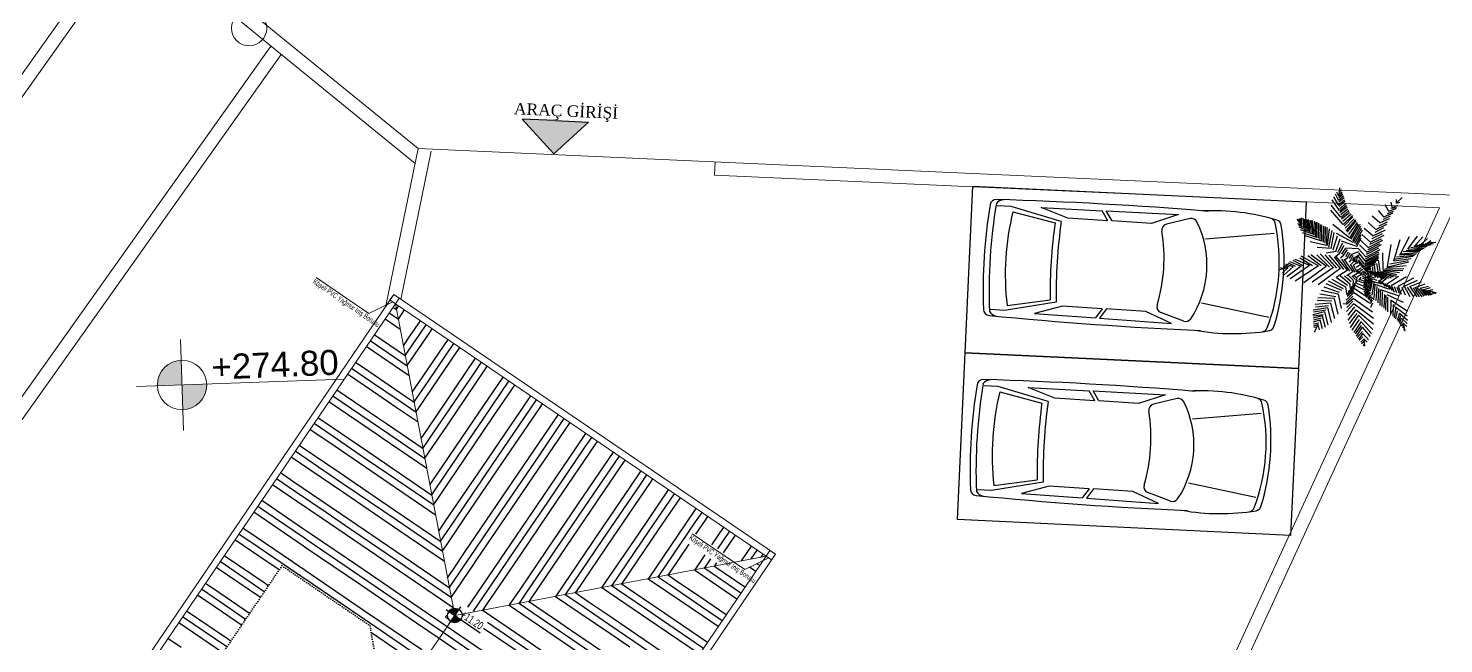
# Model space of a CAD drawing. Header units: millimetres. Extents: x 708 to 46452, y -4963 to 3960.
# Drawn here: x 7282 to 7812, y 2203 to 2433 of the extents above; entities that cross this region are included whole.
import ezdxf

# ---------------------------------------------------------------- set-up
doc = ezdxf.new("R2010")
doc.units = ezdxf.units.MM
doc.linetypes.add('ACAD_ISO07W100', pattern=[3, 0, -3])
doc.linetypes.add('DUZ', pattern=[0])
for name, color, linetype, lineweight in [('0.00 kotu6', 55, 'Continuous', 5), ('20', 1, 'Continuous', 0), ('ENK_PLAN', 2, 'Continuous', 0), ('F-YAZI', 7, 'Continuous', 30), ('KADASTRO', 5, 'Continuous', 0), ('tarama', 150, 'Continuous', 20), ('TEFRİŞ', 8, 'Continuous', 9), ('Z_PARSEL', 6, 'Continuous', 0)]:
    doc.layers.add(name, color=color, linetype=linetype, lineweight=lineweight)
for name, color, linetype in [('DUVARTARAMA', 7, 'Continuous'), ('furn', 7, 'Continuous'), ('KP', 1, 'Continuous'), ('m.tkl-kot', 4, 'DUZ'), ('PY', 104, 'Continuous'), ('Tefriş', 252, 'Continuous'), ('Yazı', 7, 'Continuous')]:
    doc.layers.add(name, color=color, linetype=linetype)
doc.styles.add('MtXpl_Times_New_Roma', font='times.ttf')
doc.styles.add('S1', font='arial.ttf', dxfattribs={"width": 0.65, "height": 11})
doc.styles.get("Standard").update_dxf_attribs({"font": 'arial.ttf'})
doc.styles.add('style3', font='arial.ttf', dxfattribs={"width": 0.7, "height": 12})

# ---------------------------------------------------------------- blocks, each defined once
blk = doc.blocks.new('02PCAR01')
at = {"color": 0, "linetype": 'ByBlock'}
for p, q in [((-138, 26.03), (-145, 26.03)), ((-112.52, 20.16), (-138, 26.03)), ((-136.91, 23.5), (-115.59, 19.26)), ((-122.94, 26.61), (-92.48, 26.84)), ((-109.29, 22.08), (-122.94, 26.61)), ((-89.35, 22.08), (-109.29, 22.08)), ((-89.35, 22.08), (-92.48, 26.84)), ((-90.39, 26.87), (-54.31, 27.32)), ((-87.23, 22.08), (-90.39, 26.87)), ((-67.5, 22.08), (-87.23, 22.08)), ((-54.31, 27.32), (-67.5, 22.08)), ((-48.33, 25.72), (-60.01, 22.2)), ((-6, 20.97), (-40, 15.97)), ((-112.51, -20.11), (-138, -25.97)), ((-136.91, -23.36), (-115.59, -19.12)), ((-6, -20.97), (-40, -15.97)), ((-138, -25.97), (-145, -25.97)), ((-109.29, -21.95), (-122.94, -26.47)), ((-122.94, -26.47), (-92.48, -26.7)), ((-89.35, -21.95), (-109.29, -21.95)), ((-89.35, -21.95), (-92.48, -26.7)), ((-87.23, -21.95), (-90.39, -26.73)), ((-90.39, -26.73), (-54.31, -27.18)), ((-67.5, -21.95), (-87.23, -21.95)), ((-54.31, -27.18), (-67.5, -21.95)), ((-48.33, -25.52), (-60.01, -22))]:
    blk.add_line(p, q, dxfattribs=at)
for centre, radius, start, end in [((-145.41, 25.94), 3.14, 92.11191, 173.48992), ((-77.24, -1914.33), 1944.6, 88.89024, 92.01225), ((-141.57, 24.61), 4.6, 94.39871, 147.52881), ((-30.02, -77.69), 108.31, 76.66075, 96.5655), ((-8.86, 25.33), 3.14, 17.81788, 78.39421), ((110.89, 0.1), 260.73, 174.2342, 185.7658), ((111.89, 0.1), 258.76, 174.01419, 185.98581), ((-7.97, 0.1), 131.06, 169.68972, 190.31028), ((-59.14, 19.33), 3, 106.79837, 193.66308), ((-47.46, 22.85), 3, 31.14552, 106.79837), ((-87.12, 0.1), 48.72, 330.07742, 29.92258), ((-95.47, 0.91), 93.12, 343.03471, 15.81411), ((-5.75, 24.64), 3.14, 14.34517, 76.66075), ((-111.75, 0.91), 111.76, 346.39761, 12.667), ((146.01, 0.1), 262.31, 175.79714, 184.20286), ((147.71, 0.1), 261.01, 175.59188, 184.44072), ((-142.7, 0.1), 82.75, 347.06832, 12.93168), ((-59.14, -19.13), 3, 166.33692, 253.20163), ((-145.41, -25.74), 3.14, 186.51008, 267.88809), ((-141.57, -24.41), 4.6, 212.47119, 265.60129), ((-47.46, -22.65), 3, 253.20163, 328.85448), ((-30.02, 77.89), 108.31, 263.4345, 283.11557), ((-9.37, -25.23), 3.14, 281.32486, 340.88258), ((-6.15, -24.54), 3.14, 283.11557, 344.59415), ((-77.24, 1914.53), 1944.6, 267.98775, 271.10976)]:
    blk.add_arc(centre, radius, start, end, dxfattribs=at)
blk = doc.blocks.new('A$C0AE060C1')
at = {"layer": 'PY', "color": 118}
for p, q in [((4.394, 8.908), (4.291, 9.097)), ((4.507, 9.368), (4.394, 8.935)), ((4.394, 8.908), (4.53, 9.07)), ((4.246, 8.285), (3.882, 8.488)), ((4.303, 8.583), (4.098, 8.799)), ((4.212, 7.851), (4.542, 8.339)), ((4.257, 8.285), (4.542, 8.637)), ((4.274, 8.137), (4.5, 8.435)), ((4.283, 8.491), (4.553, 8.72)), ((4.325, 8.583), (4.53, 8.854)), ((1.118, 7.892), (1.334, 7.472)), ((1.346, 7.472), (1.118, 7.608)), ((1.448, 7.269), (1.118, 7.459)), ((1.239, 7.69), (1.278, 7.852)), ((1.278, 7.578), (1.367, 7.777)), ((1.334, 7.472), (1.414, 7.716)), ((1.389, 7.405), (1.482, 7.69)), ((1.448, 7.256), (1.562, 7.621)), ((1.531, 7.187), (1.646, 7.566)), ((1.562, 7.621), (1.562, 7.621)), ((1.596, 7.012), (1.732, 7.459)), ((1.686, 6.976), (1.81, 7.423)), ((4.2, 7.432), (3.609, 7.527)), ((4.2, 7.851), (3.745, 8)), ((4.189, 6.985), (4.576, 7.594)), ((4.2, 7.432), (4.542, 7.946)), ((4.247, 7.262), (4.526, 7.721)), ((4.261, 7.721), (4.5, 8.118)), ((6.168, 6.511), (6.066, 7.689)), ((6.384, 6.998), (6.452, 7.946)), ((6.385, 7.039), (7.07, 7.418)), ((6.467, 7.206), (7.119, 7.473)), ((6.582, 7.349), (7.167, 7.56)), ((6.612, 7.364), (6.748, 8.082)), ((6.624, 7.418), (7.197, 7.664)), ((6.698, 7.51), (7.22, 7.721)), ((6.786, 7.616), (7.247, 7.796)), ((6.873, 7.648), (7.01, 8.149)), ((6.879, 7.721), (7.277, 7.854)), ((7.043, 7.845), (7.362, 7.901)), ((7.135, 7.879), (7.249, 8.163)), ((7.564, 8.214), (7.15, 7.93)), ((7.15, 7.911), (7.388, 7.968)), ((7.197, 7.664), (7.197, 7.664)), ((7.283, 8.007), (7.464, 8.063)), ((7.388, 7.968), (7.388, 7.968)), ((1.596, 7.025), (1.118, 7.269)), ((1.823, 6.782), (1.129, 7.08)), ((2.096, 6.497), (1.243, 6.782)), ((1.775, 6.902), (1.912, 7.349)), ((1.846, 6.782), (2.005, 7.269)), ((1.899, 6.703), (2.08, 7.206)), ((2.005, 6.635), (2.182, 7.119)), ((2.108, 6.497), (2.278, 7.066)), ((2.169, 6.436), (2.373, 6.989)), ((2.32, 6.368), (2.501, 6.976)), ((2.437, 6.199), (2.619, 6.944)), ((2.537, 6.17), (2.679, 6.883)), ((2.652, 6.083), (2.794, 6.834)), ((2.779, 5.996), (2.915, 6.822)), ((2.882, 5.959), (2.971, 6.796)), ((3.024, 5.903), (3.086, 6.759)), ((3.188, 5.753), (3.165, 6.701)), ((3.29, 5.741), (3.25, 6.691)), ((3.268, 6.728), (3.268, 6.714)), ((3.405, 5.723), (3.343, 6.691)), ((3.495, 5.658), (3.45, 6.606)), ((3.45, 6.606), (3.45, 6.592)), ((4.246, 6.579), (3.598, 6.673)), ((4.178, 6.985), (3.609, 7.08)), ((4.247, 6.834), (4.54, 7.33)), ((4.257, 6.579), (4.678, 7.269)), ((4.296, 6.418), (4.655, 6.989)), ((4.314, 6.186), (4.792, 6.971)), ((4.362, 6.064), (4.77, 6.703)), ((4.382, 5.861), (4.871, 6.673)), ((5.929, 5.509), (5.417, 6.728)), ((6.066, 5.996), (5.702, 7.242)), ((6.035, 6.091), (6.879, 6.83)), ((6.06, 5.99), (6.839, 6.666)), ((6.073, 6.275), (6.901, 6.921)), ((6.135, 6.455), (6.941, 7.045)), ((6.162, 6.546), (6.959, 7.152)), ((6.228, 6.741), (6.977, 7.237)), ((6.339, 6.921), (7.057, 7.349)), ((2.437, 6.199), (1.391, 6.524)), ((3.188, 5.753), (1.926, 5.888)), ((3.583, 5.654), (3.556, 6.561)), ((3.698, 5.636), (3.649, 6.263)), ((4.337, 6.186), (3.666, 6.308)), ((3.802, 5.55), (3.734, 6.105)), ((4.382, 5.861), (3.78, 5.983)), ((4.438, 5.76), (4.832, 6.418)), ((4.462, 5.59), (4.951, 6.416)), ((4.513, 5.475), (4.921, 6.17)), ((4.564, 5.333), (5.042, 6.132)), ((4.602, 5.226), (5.049, 5.977)), ((4.655, 5.116), (5.133, 5.915)), ((4.695, 5.046), (5.138, 5.779)), ((5.804, 5.238), (5.269, 6.051)), ((5.812, 5.219), (6.815, 5.806)), ((5.856, 5.332), (6.786, 5.94)), ((5.931, 5.456), (6.813, 6.151)), ((5.939, 5.503), (6.831, 6.413)), ((5.958, 5.741), (6.76, 6.474)), ((7.07, 4.896), (7.564, 5.787)), ((7.357, 5.086), (7.818, 5.787)), ((7.643, 5.238), (8.073, 5.825)), ((7.946, 5.351), (8.312, 5.844)), ((8.073, 5.825), (8.073, 5.825)), ((8.201, 5.484), (8.551, 5.844)), ((8.439, 5.541), (8.694, 5.825)), ((8.662, 5.617), (8.869, 5.806)), ((0, 5.029), (0.43, 4.877)), ((0.242, 4.953), (0.1, 5.115)), ((0.357, 4.935), (0.14, 5.17)), ((0.414, 4.915), (0.175, 5.238)), ((0.574, 4.885), (0.281, 5.276)), ((0.653, 4.858), (0.366, 5.276)), ((0.725, 4.866), (0.459, 5.313)), ((0.818, 4.848), (0.534, 5.332)), ((0.939, 4.802), (0.573, 5.37)), ((1.008, 4.81), (0.676, 5.4)), ((1.123, 4.81), (0.751, 5.419)), ((1.242, 4.783), (0.796, 5.446)), ((0.796, 5.446), (0.796, 5.446)), ((1.314, 4.792), (0.928, 5.475)), ((1.438, 4.779), (1.021, 5.456)), ((1.545, 4.745), (1.083, 5.503)), ((1.083, 5.503), (1.083, 5.484)), ((1.646, 4.761), (1.199, 5.512)), ((1.77, 4.761), (1.327, 5.512)), ((1.895, 4.726), (1.401, 5.541)), ((2.014, 4.724), (1.531, 5.524)), ((2.129, 4.724), (1.646, 5.543)), ((2.277, 4.669), (1.736, 5.579)), ((2.32, 4.686), (1.899, 5.561)), ((2.448, 4.649), (2.08, 5.58)), ((2.596, 4.65), (2.245, 5.541)), ((3.495, 5.644), (2.392, 5.55)), ((2.727, 4.649), (2.51, 5.475)), ((2.914, 4.65), (2.739, 5.408)), ((3.791, 5.55), (2.87, 5.346)), ((3.033, 4.686), (2.984, 5.295)), ((3.169, 4.669), (3.137, 5.2)), ((3.29, 5.143), (3.916, 5.495)), ((3.299, 4.705), (3.299, 5.133)), ((3.424, 4.669), (3.424, 5.105)), ((3.556, 4.724), (3.556, 5.028)), ((3.678, 4.688), (3.662, 5.029)), ((3.78, 5.021), (4.052, 5.374)), ((3.786, 4.724), (3.786, 5.009)), ((4.462, 5.59), (3.87, 5.712)), ((3.917, 4.707), (3.885, 5.01)), ((4.564, 5.333), (3.927, 5.495)), ((4.017, 4.724), (4.004, 4.953)), ((4.041, 4.981), (4.155, 5.211)), ((4.108, 4.726), (4.045, 5.01)), ((4.052, 5.374), (4.052, 5.374)), ((4.655, 5.116), (4.087, 5.306)), ((4.155, 5.211), (4.143, 4.954)), ((4.283, 4.726), (4.188, 4.972)), ((4.724, 4.927), (4.223, 5.103)), ((4.792, 4.778), (4.291, 4.954)), ((4.724, 4.927), (5.19, 5.726)), ((4.77, 4.866), (5.213, 5.654)), ((4.792, 4.778), (5.258, 5.563)), ((4.859, 4.742), (5.213, 5.369)), ((4.906, 4.669), (5.258, 5.279)), ((4.947, 4.655), (5.138, 4.959)), ((5.349, 4.845), (5.213, 5.062)), ((5.474, 4.913), (5.247, 5.197)), ((5.702, 5.089), (5.281, 5.577)), ((5.611, 4.994), (5.304, 5.346)), ((5.563, 4.935), (6.339, 4.99)), ((5.621, 4.991), (6.449, 5.086)), ((5.727, 5.046), (6.534, 5.189)), ((5.732, 5.067), (6.656, 5.332)), ((5.807, 5.152), (6.622, 5.419)), ((5.829, 5.208), (6.698, 5.599)), ((6.433, 4.631), (6.767, 5.389)), ((6.656, 5.332), (6.656, 5.332)), ((6.704, 4.707), (7.166, 5.617)), ((7.274, 4.953), (7.668, 4.686)), ((7.357, 5.086), (7.962, 4.745)), ((7.468, 5.731), (7.468, 5.731)), ((7.54, 5.133), (8.138, 4.848)), ((7.643, 5.238), (8.312, 4.953)), ((7.845, 5.276), (8.421, 5.021)), ((7.946, 5.351), (8.551, 5.105)), ((8.116, 5.4), (8.625, 5.201)), ((8.201, 5.484), (8.694, 5.276)), ((8.368, 5.506), (8.762, 5.344)), ((8.439, 5.541), (8.853, 5.389)), ((8.585, 5.58), (8.931, 5.45)), ((8.662, 5.617), (9.14, 5.749)), ((8.662, 5.617), (8.997, 5.522)), ((8.864, 5.667), (9.046, 5.611)), ((9.006, 5.704), (9.135, 5.686)), ((0.43, 4.877), (0.191, 4.84)), ((0.653, 4.858), (0.287, 4.783)), ((0.939, 4.802), (0.35, 4.707)), ((1.242, 4.783), (0.51, 4.612)), ((1.545, 4.745), (0.685, 4.536)), ((1.895, 4.726), (0.924, 4.46)), ((2.277, 4.669), (1.353, 4.328)), ((2.596, 4.65), (1.863, 4.271)), ((2.914, 4.65), (2.5, 4.271)), ((3.481, 3.861), (2.501, 4.165)), ((3.71, 3.962), (2.707, 4.265)), ((3.866, 4.022), (3.011, 4.345)), ((3.169, 4.669), (3.073, 4.385)), ((4.092, 4.095), (3.121, 4.417)), ((3.424, 4.669), (3.36, 4.479)), ((3.36, 4.479), (3.36, 4.479)), ((4.221, 4.128), (3.445, 4.469)), ((4.411, 4.19), (3.567, 4.531)), ((3.678, 4.688), (3.631, 4.498)), ((3.631, 4.498), (3.631, 4.498)), ((3.917, 4.707), (3.901, 4.536)), ((4.513, 4.239), (4.03, 4.488)), ((4.108, 4.726), (4.06, 4.536)), ((4.181, 4.742), (4.167, 4.885)), ((4.681, 4.265), (4.188, 4.531)), ((4.267, 4.726), (4.22, 4.517)), ((4.395, 4.204), (4.22, 3.796)), ((4.345, 4.724), (4.309, 4.904)), ((4.906, 4.669), (4.382, 4.832)), ((4.506, 4.707), (4.411, 4.498)), ((4.666, 4.247), (4.522, 3.946)), ((4.757, 4.289), (4.553, 4.432)), ((4.681, 4.631), (4.586, 4.422)), ((4.904, 4.284), (4.697, 4.436)), ((4.713, 4.462), (4.793, 4.634)), ((4.888, 4.29), (4.745, 4.075)), ((4.809, 4.483), (5.127, 4.483)), ((4.961, 4.308), (4.859, 4.432)), ((4.873, 4.548), (5.048, 4.548)), ((4.936, 4.397), (5.159, 4.397)), ((4.936, 4.171), (4.936, 3.962)), ((4.968, 4.612), (5.191, 4.913)), ((4.968, 4.268), (5.175, 4.29)), ((5.032, 4.182), (5.175, 4.204)), ((5.049, 4.618), (5.125, 4.724)), ((5.127, 4.548), (5.175, 4.719)), ((5.223, 4.548), (5.127, 4.462)), ((5.143, 4.764), (5.35, 4.612)), ((5.239, 4.333), (5.143, 4.268)), ((5.213, 4.805), (5.167, 4.927)), ((5.191, 4.913), (5.191, 4.913)), ((5.191, 4.548), (5.255, 4.698)), ((5.302, 4.268), (5.191, 4.161)), ((5.244, 4.277), (5.209, 4.258)), ((5.223, 4.783), (5.685, 4.65)), ((5.223, 4.526), (5.414, 4.591)), ((5.231, 4.742), (5.475, 4.637)), ((5.324, 4.221), (5.231, 4.078)), ((5.239, 4.526), (5.239, 4.311)), ((5.35, 4.182), (5.239, 3.989)), ((5.311, 4.488), (5.297, 4.289)), ((5.334, 4.483), (5.653, 4.569)), ((5.334, 4.483), (5.414, 4.096)), ((5.359, 4.792), (5.82, 4.686)), ((5.366, 4.821), (6.019, 4.764)), ((5.399, 4.45), (5.515, 4.041)), ((5.448, 4.848), (6.113, 4.829)), ((5.462, 4.877), (6.258, 4.896)), ((5.462, 4.419), (5.828, 4.526)), ((5.478, 4.419), (5.605, 3.925)), ((5.563, 4.382), (5.732, 3.848)), ((5.621, 4.333), (6.083, 4.462)), ((5.621, 4.333), (5.844, 3.774)), ((5.754, 4.308), (6.037, 3.631)), ((5.86, 4.268), (6.672, 4.462)), ((5.86, 4.268), (6.242, 3.538)), ((5.896, 4.575), (6.011, 4.488)), ((5.987, 4.591), (6.051, 4.784)), ((5.987, 4.591), (6.131, 4.462)), ((6.024, 4.221), (6.405, 3.489)), ((6.073, 4.575), (6.215, 4.488)), ((6.131, 4.593), (6.226, 4.877)), ((6.131, 4.593), (6.433, 4.46)), ((6.175, 4.165), (6.582, 3.451)), ((6.274, 4.161), (7.357, 4.44)), ((6.29, 4.161), (6.767, 3.366)), ((6.303, 4.593), (6.534, 4.506)), ((6.432, 4.134), (6.888, 3.383)), ((6.433, 4.631), (6.767, 4.479)), ((6.569, 4.649), (6.901, 4.488)), ((6.72, 4.707), (7.054, 4.479)), ((6.765, 4.128), (7.794, 4.263)), ((6.879, 4.755), (7.172, 4.525)), ((7.03, 4.81), (7.336, 4.575)), ((7.07, 4.896), (7.468, 4.593)), ((2.516, 3.412), (1.353, 3.336)), ((2.652, 3.489), (1.673, 3.557)), ((2.93, 3.621), (1.799, 3.716)), ((2.5, 3.409), (1.847, 1.926)), ((3.086, 3.681), (2.08, 3.898)), ((3.312, 3.791), (2.213, 4.057)), ((2.914, 3.624), (2.309, 2.12)), ((3.296, 3.796), (2.707, 2.399)), ((3.072, 2.477), (3.652, 3.942)), ((4.06, 4.075), (3.742, 3.387)), ((4.549, 3.346), (3.773, 3.383)), ((4.586, 3.488), (3.885, 3.583)), ((4.615, 3.631), (4.105, 3.718)), ((4.22, 3.796), (4.22, 3.796)), ((4.22, 3.796), (4.22, 3.796)), ((4.681, 3.773), (4.299, 3.867)), ((4.752, 3.898), (4.473, 3.954)), ((4.586, 3.507), (4.777, 3.28)), ((4.777, 4), (4.602, 4.038)), ((4.666, 3.773), (4.809, 3.507)), ((4.819, 4.059), (4.739, 4.097)), ((4.936, 3.602), (4.777, 3.259)), ((4.907, 3.65), (4.779, 3.364)), ((4.943, 3.507), (4.779, 3.06)), ((4.793, 3.981), (4.857, 3.735)), ((4.984, 3.409), (4.809, 2.893)), ((4.907, 3.917), (4.841, 3.613)), ((4.904, 3.731), (5.334, 3.817)), ((4.92, 3.903), (5.239, 3.968)), ((4.936, 3.602), (5.462, 3.645)), ((4.952, 4.032), (5.191, 4.075)), ((4.984, 3.409), (5.796, 3.409)), ((5.373, 4.097), (5.311, 3.954)), ((5.311, 3.954), (5.461, 4.022)), ((5.43, 4.096), (5.318, 3.86)), ((5.461, 4.022), (5.386, 3.793)), ((5.525, 4.01), (5.414, 3.71)), ((5.563, 3.935), (5.515, 3.65)), ((5.621, 3.925), (5.557, 3.516)), ((5.692, 3.83), (5.639, 3.47)), ((5.764, 3.817), (5.701, 3.409)), ((5.834, 3.718), (5.794, 3.42)), ((5.908, 3.71), (5.844, 3.344)), ((5.971, 3.594), (5.935, 3.327)), ((6.035, 3.538), (6.035, 3.301)), ((6.067, 3.538), (6.306, 3.473)), ((6.139, 3.451), (6.139, 3.259)), ((6.226, 3.387), (6.226, 3.151)), ((6.636, 4.059), (7.03, 3.364)), ((6.752, 4.053), (7.181, 3.323)), ((6.888, 4.022), (7.336, 3.309)), ((7.134, 3.989), (7.564, 3.28)), ((7.15, 3.989), (8.296, 3.946)), ((7.389, 3.83), (7.73, 3.24)), ((7.58, 3.796), (8.439, 3.71)), ((7.595, 3.796), (7.85, 3.216)), ((7.783, 3.65), (7.947, 3.203)), ((7.962, 3.602), (8.583, 3.516)), ((7.962, 3.602), (8.073, 3.173)), ((8.089, 3.507), (8.164, 3.135)), ((8.216, 3.409), (8.28, 3.087)), ((8.248, 3.409), (8.662, 3.344)), ((1.29, 2.578), (0.876, 2.483)), ((1.394, 2.651), (0.946, 2.613)), ((1.688, 2.844), (0.971, 2.711)), ((1.801, 2.936), (1.088, 2.88)), ((1.29, 2.571), (1.099, 1.905)), ((2.07, 3.147), (1.162, 2.995)), ((1.672, 2.85), (1.29, 1.883)), ((2.222, 3.222), (1.354, 3.203)), ((2.054, 3.151), (1.529, 1.883)), ((4.363, 2.635), (3.408, 2.275)), ((4.371, 2.756), (3.441, 2.539)), ((4.427, 2.919), (3.455, 2.768)), ((4.447, 3.06), (3.481, 2.967)), ((4.522, 3.204), (3.599, 3.166)), ((4.363, 2.635), (4.952, 2.009)), ((4.506, 3.204), (4.809, 2.863)), ((5.023, 3.271), (4.881, 2.793)), ((5.08, 3.194), (4.936, 2.592)), ((5.138, 2.986), (5.023, 2.452)), ((5.08, 3.194), (6.178, 3.173)), ((5.239, 2.893), (5.095, 2.378)), ((5.302, 2.738), (5.213, 2.241)), ((5.255, 2.893), (6.608, 2.829)), ((5.43, 2.657), (5.318, 2.034)), ((5.446, 2.657), (6.847, 2.55)), ((5.554, 2.508), (5.479, 1.9)), ((6.33, 3.259), (6.365, 2.992)), ((6.847, 2.55), (6.847, 2.55)), ((8.355, 3.29), (8.355, 3.079)), ((8.455, 3.237), (8.742, 3.173)), ((8.471, 3.237), (8.455, 3.022)), ((8.455, 3.237), (8.79, 2.893)), ((8.572, 3.098), (8.572, 2.973)), ((8.687, 3.004), (8.687, 2.899)), ((0.857, 2.167), (0.702, 2.129)), ((1.067, 2.351), (0.717, 2.009)), ((0.933, 2.253), (0.804, 2.253)), ((1.067, 2.351), (0.828, 2.313)), ((1.123, 2.433), (0.857, 2.415)), ((1.067, 2.351), (0.955, 1.934)), ((1.529, 1.883), (1.529, 1.883)), ((4.331, 2.433), (3.467, 2.061)), ((4.315, 2.294), (3.471, 1.82)), ((4.269, 2.098), (3.529, 1.664)), ((4.267, 1.953), (3.551, 1.403)), ((4.256, 1.757), (3.645, 1.291)), ((4.252, 1.649), (4.888, 1.024)), ((4.267, 1.953), (4.936, 1.327)), ((4.315, 2.275), (4.968, 1.649)), ((5.085, 2.396), (4.907, 2.309)), ((5.717, 2.421), (5.637, 1.647)), ((5.732, 2.421), (7.022, 2.27)), ((5.873, 2.253), (5.811, 1.54)), ((6.019, 2.227), (5.987, 1.368)), ((6.019, 2.227), (7.166, 1.969)), ((6.179, 2.042), (6.144, 1.291)), ((6.322, 1.991), (7.213, 1.733)), ((6.338, 1.991), (6.322, 1.239)), ((6.463, 1.807), (6.423, 1.205)), ((6.576, 1.755), (6.545, 1.131)), ((6.576, 1.755), (7.245, 1.54)), ((4.267, 1.63), (3.646, 1.081)), ((3.646, 1.081), (3.646, 1.118)), ((4.256, 1.453), (3.707, 0.969)), ((4.236, 1.327), (3.758, 0.834)), ((4.256, 1.149), (3.809, 0.776)), ((4.252, 1.062), (3.869, 0.664)), ((4.269, 0.919), (3.95, 0.578)), ((4.236, 1.346), (4.809, 0.796)), ((4.252, 1.062), (4.745, 0.607)), ((4.952, 1.196), (4.952, 1.196)), ((6.715, 1.54), (6.64, 1.08)), ((6.799, 1.475), (6.752, 1.046)), ((6.799, 1.475), (7.277, 1.325)), ((6.897, 1.31), (6.831, 1.025)), ((7.022, 1.239), (6.959, 0.981)), ((7.006, 1.239), (7.277, 1.174)), ((7.006, 1.239), (7.261, 0.895)), ((7.11, 1.093), (7.048, 0.919)), ((7.189, 1.006), (7.203, 0.845)), ((4.283, 0.796), (3.997, 0.474)), ((3.997, 0.474), (3.997, 0.474)), ((4.309, 0.596), (4.079, 0.398)), ((4.299, 0.474), (4.14, 0.284)), ((4.318, 0.33), (4.194, 0.224)), ((4.267, 0.796), (4.634, 0.436)), ((4.299, 0.493), (4.538, 0.284)), ((4.299, 0.493), (4.379, 0))]:
    blk.add_line(p, q, dxfattribs=at)
blk = doc.blocks.new('WEFJWE')
at = {"layer": '0.00 kotu6'}
h = blk.add_hatch(color=256, dxfattribs=at)
h.paths.add_polyline_path([(34395.3, -11426.9), (34394, -11389.9), (34431, -11388.5, -0.414214)])
h.paths.add_polyline_path([(34394, -11389.9), (34357, -11391.2, -0.414214), (34392.7, -11352.9)])
at = {"layer": 'DUVARTARAMA'}
h = blk.add_hatch(color=256, dxfattribs=at)
h.dxf.hatch_style = 1
h.paths.add_polyline_path([(34953.5, -10993.8), (34903.6, -10991.6), (34951.3, -11043.8), (35003.5, -10996.1)])
at = {"layer": '0.00 kotu6'}
for p, q in [((34396.4, -11458), (34391.5, -11321.8)), ((34325.9, -11392.3), (34636.8, -11381.1))]:
    blk.add_line(p, q, dxfattribs=at)
blk.add_circle((34394, -11389.9), 37, dxfattribs=at)
at = {"layer": '20'}
for p, q in [((33901.4, -12444.9, -13220.7), (34711.3, -11254.3, -13220.7)), ((34711.3, -11254.3, -13220.7), (35283.4, -11643.4, -13220.7)), ((33915.3, -12442.3, -13220.7), (34713.9, -11268.1, -13220.7)), ((34713.9, -11268.1, -13220.7), (35269.6, -11646.1, -13220.7)), ((34802.8, -11734.9, -13220.7), (34713.9, -11268.1, -13220.7)), ((34802.8, -11734.9, -13220.7), (35269.6, -11646.1, -13220.7)), ((35269.6, -11646.1, -13220.7), (35157.1, -11811.5, -13220.7)), ((35283.4, -11643.4, -13220.7), (35171, -11808.8, -13220.7)), ((34802.8, -11734.9, -13220.7), (34697.7, -11889.4, -13220.7))]:
    blk.add_line(p, q, dxfattribs=at)
at = {"layer": '20', "elevation": -13220.7}
for points in [[(34321.3, -10688.7), (33045.1, -12484)], [(34321.3, -10688.7), (33045.1, -12484)], [(34336.8, -10701.3), (33051.7, -12509.3)], [(34336.8, -10701.3), (33051.7, -12509.3)], [(34527.3, -10882.2), (33290.1, -12622.6)], [(34542.8, -10894.8), (33308.4, -12631.4)]]:
    blk.add_lwpolyline(points, dxfattribs=at)
at = {"layer": '20'}
blk.add_circle((34494.5, -10855.5, -13220.7), 26.4, dxfattribs=at)
at = {"layer": 'DUVARTARAMA', "color": 16, "linetype": 'Continuous', "true_color": 0x7d0808}
for p, q in [((34718.4, -11292, -13220.7), (34704.3, -11282.3, -13220.7)), ((34715.6, -11277.2, -13220.7), (34710.2, -11273.6, -13220.7)), ((34715.5, -11276.3, -13220.7), (34718.8, -11271.5, -13220.7)), ((34718.3, -11291.1, -13220.7), (34727.5, -11277.4, -13220.7)), ((34721.2, -11306.7, -13220.7), (34698.3, -11291.1, -13220.7)), ((34735.7, -11316.6, -13220.7), (34751.3, -11293.6, -13220.7)), ((34750.5, -11313.8, -13220.7), (34760.1, -11299.6, -13220.7)), ((34765.2, -11311, -13220.7), (34768.9, -11305.5, -13220.7)), ((34731.7, -11361.4, -13220.7), (34676.1, -11323.7, -13220.7)), ((34728.9, -11346.7, -13220.7), (34682.1, -11314.9, -13220.7)), ((34725.9, -11331.1, -13220.7), (34735.7, -11316.6, -13220.7)), ((34728.7, -11345.8, -13220.7), (34750.5, -11313.8, -13220.7)), ((34731.5, -11360.5, -13220.7), (34765.2, -11311, -13220.7)), ((34749, -11386, -13220.7), (34792.7, -11321.7, -13220.7)), ((34763.7, -11383.2, -13220.7), (34801.5, -11327.7, -13220.7)), ((34734.5, -11376.2, -13220.7), (34670.2, -11332.4, -13220.7)), ((34778.4, -11380.4, -13220.7), (34810.2, -11333.7, -13220.7)), ((34818.4, -11372.8, -13220.7), (34834, -11349.9, -13220.7)), ((34676.7, -11384.5, -13220.7), (34648, -11365, -13220.7)), ((34673.9, -11369.8, -13220.7), (34654, -11356.2, -13220.7)), ((34728.4, -11406.9, -13220.7), (34673.9, -11369.8, -13220.7)), ((34776.9, -11452.7, -13220.7), (34833.2, -11370, -13220.7)), ((34791.7, -11449.9, -13220.7), (34847.9, -11367.2, -13220.7)), ((34833.2, -11370, -13220.7), (34842.8, -11355.8, -13220.7)), ((34847.9, -11367.2, -13220.7), (34851.6, -11361.8, -13220.7)), ((34679.5, -11399.3, -13220.7), (34642.1, -11373.8, -13220.7)), ((34722.4, -11415.6, -13220.7), (34676.7, -11384.5, -13220.7)), ((34739.1, -11400.5, -13220.7), (34749, -11386, -13220.7)), ((34741.9, -11415.3, -13220.7), (34763.7, -11383.2, -13220.7)), ((34744.7, -11430, -13220.7), (34778.4, -11380.4, -13220.7)), ((34762.2, -11455.5, -13220.7), (34818.4, -11372.8, -13220.7)), ((34831.6, -11442.3, -13220.7), (34875.4, -11378, -13220.7)), ((34846.4, -11439.5, -13220.7), (34884.1, -11383.9, -13220.7)), ((34861.1, -11436.7, -13220.7), (34892.9, -11389.9, -13220.7)), ((34689.9, -11454, -13220.7), (34619.9, -11406.4, -13220.7)), ((34687.1, -11439.2, -13220.7), (34625.9, -11397.6, -13220.7)), ((34716.5, -11424.4, -13220.7), (34679.5, -11399.3, -13220.7)), ((34742.1, -11416.2, -13220.7), (34728.4, -11406.9, -13220.7)), ((34901.1, -11429.1, -13220.7), (34916.7, -11406.1, -13220.7)), ((34915.8, -11426.2, -13220.7), (34925.5, -11412.1, -13220.7)), ((34688.3, -11465.7, -13220.7), (34613.9, -11415.1, -13220.7)), ((34747.7, -11445.6, -13220.7), (34716.5, -11424.4, -13220.7)), ((34744.9, -11430.9, -13220.7), (34722.4, -11415.6, -13220.7)), ((34844.9, -11511.7, -13220.7), (34901.1, -11429.1, -13220.7)), ((34859.6, -11508.9, -13220.7), (34915.8, -11426.2, -13220.7)), ((34874.3, -11506.1, -13220.7), (34930.6, -11423.4, -13220.7)), ((34914.3, -11498.5, -13220.7), (34958.1, -11434.2, -13220.7)), ((34930.6, -11423.4, -13220.7), (34934.3, -11418, -13220.7)), ((34623.3, -11481.9, -13220.7), (34585.8, -11456.5, -13220.7)), ((34620.5, -11467.2, -13220.7), (34591.8, -11447.7, -13220.7)), ((34617.6, -11452.5, -13220.7), (34597.7, -11438.9, -13220.7)), ((34672.2, -11489.5, -13220.7), (34617.6, -11452.5, -13220.7)), ((34700.3, -11448.2, -13220.7), (34687.1, -11439.2, -13220.7)), ((34694.3, -11457, -13220.7), (34689.9, -11454, -13220.7)), ((34758.1, -11500.4, -13220.7), (34694.3, -11457, -13220.7)), ((34755.3, -11485.6, -13220.7), (34700.3, -11448.2, -13220.7)), ((34752.3, -11470, -13220.7), (34762.2, -11455.5, -13220.7)), ((34755.1, -11484.7, -13220.7), (34776.9, -11452.7, -13220.7)), ((34757.9, -11499.5, -13220.7), (34791.7, -11449.9, -13220.7)), ((34775.4, -11525, -13220.7), (34831.6, -11442.3, -13220.7)), ((34790.1, -11522.2, -13220.7), (34846.4, -11439.5, -13220.7)), ((34804.9, -11519.4, -13220.7), (34861.1, -11436.7, -13220.7)), ((34929.1, -11495.7, -13220.7), (34966.8, -11440.2, -13220.7)), ((34943.8, -11492.9, -13220.7), (34975.6, -11446.2, -13220.7)), ((34666.2, -11498.3, -13220.7), (34620.5, -11467.2, -13220.7)), ((34692.7, -11468.7, -13220.7), (34688.3, -11465.7, -13220.7)), ((34760.9, -11515.1, -13220.7), (34692.7, -11468.7, -13220.7)), ((34983.8, -11485.3, -13220.7), (34999.4, -11462.3, -13220.7)), ((34998.5, -11482.5, -13220.7), (35008.2, -11468.3, -13220.7)), ((35013.3, -11479.7, -13220.7), (35016.9, -11474.3, -13220.7)), ((34632.1, -11548.4, -13220.7), (34557.7, -11497.8, -13220.7)), ((34633.7, -11536.7, -13220.7), (34563.7, -11489, -13220.7)), ((34630.9, -11521.9, -13220.7), (34569.6, -11480.3, -13220.7)), ((34660.2, -11507.1, -13220.7), (34623.3, -11481.9, -13220.7)), ((34703.1, -11523.4, -13220.7), (34666.2, -11498.3, -13220.7)), ((34700.3, -11508.7, -13220.7), (34672.2, -11489.5, -13220.7)), ((34858.1, -11581.2, -13220.7), (34914.3, -11498.5, -13220.7)), ((34872.8, -11578.4, -13220.7), (34929.1, -11495.7, -13220.7)), ((34887.6, -11575.6, -13220.7), (34943.8, -11492.9, -13220.7)), ((34927.6, -11568, -13220.7), (34983.8, -11485.3, -13220.7)), ((34942.3, -11565.2, -13220.7), (34998.5, -11482.5, -13220.7)), ((34957, -11562.4, -13220.7), (35013.3, -11479.7, -13220.7)), ((34997, -11554.8, -13220.7), (35040.7, -11490.5, -13220.7)), ((35011.8, -11552, -13220.7), (35049.5, -11496.4, -13220.7)), ((34705.9, -11538.2, -13220.7), (34660.2, -11507.1, -13220.7)), ((34768.5, -11555.1, -13220.7), (34700.3, -11508.7, -13220.7)), ((34771.2, -11568.9, -13220.7), (34804.9, -11519.4, -13220.7)), ((34788.6, -11594.4, -13220.7), (34844.9, -11511.7, -13220.7)), ((34803.4, -11591.6, -13220.7), (34859.6, -11508.9, -13220.7)), ((34818.1, -11588.8, -13220.7), (34874.3, -11506.1, -13220.7)), ((35026.5, -11549.1, -13220.7), (35058.3, -11502.4, -13220.7)), ((35066.5, -11541.5, -13220.7), (35082.1, -11518.6, -13220.7)), ((34567, -11564.6, -13220.7), (34529.6, -11539.2, -13220.7)), ((34564.2, -11549.9, -13220.7), (34535.5, -11530.4, -13220.7)), ((34561.4, -11535.2, -13220.7), (34541.5, -11521.6, -13220.7)), ((34615.9, -11572.2, -13220.7), (34561.4, -11535.2, -13220.7)), ((34644, -11530.9, -13220.7), (34630.9, -11521.9, -13220.7)), ((34638.1, -11539.7, -13220.7), (34633.7, -11536.7, -13220.7)), ((34716.4, -11592.9, -13220.7), (34638.1, -11539.7, -13220.7)), ((34713.6, -11578.2, -13220.7), (34644, -11530.9, -13220.7)), ((34771.3, -11569.8, -13220.7), (34703.1, -11523.4, -13220.7)), ((34774.1, -11584.6, -13220.7), (34705.9, -11538.2, -13220.7)), ((34765.5, -11539.5, -13220.7), (34775.4, -11525, -13220.7)), ((34768.4, -11554.2, -13220.7), (34790.1, -11522.2, -13220.7)), ((35010.2, -11624.2, -13220.7), (35066.5, -11541.5, -13220.7)), ((35025, -11621.4, -13220.7), (35081.2, -11538.7, -13220.7)), ((35039.7, -11618.6, -13220.7), (35096, -11535.9, -13220.7)), ((35081.2, -11538.7, -13220.7), (35090.9, -11524.6, -13220.7)), ((35096, -11535.9, -13220.7), (35099.6, -11530.5, -13220.7)), ((34574.6, -11604.6, -13220.7), (34513.4, -11563, -13220.7)), ((34610, -11581, -13220.7), (34564.2, -11549.9, -13220.7)), ((34636.5, -11551.4, -13220.7), (34632.1, -11548.4, -13220.7)), ((34719.2, -11607.6, -13220.7), (34636.5, -11551.4, -13220.7)), ((34900.8, -11645.1, -13220.7), (34957, -11562.4, -13220.7)), ((34940.8, -11637.4, -13220.7), (34997, -11554.8, -13220.7)), ((34955.5, -11634.6, -13220.7), (35011.8, -11552, -13220.7)), ((34970.2, -11631.8, -13220.7), (35026.5, -11549.1, -13220.7)), ((35079.7, -11611, -13220.7), (35123.4, -11546.7, -13220.7)), ((35094.4, -11608.2, -13220.7), (35132.2, -11552.7, -13220.7)), ((35109.2, -11605.4, -13220.7), (35141, -11558.6, -13220.7)), ((34575.9, -11631.1, -13220.7), (34501.4, -11580.5, -13220.7)), ((34577.4, -11619.4, -13220.7), (34507.4, -11571.7, -13220.7)), ((34604, -11589.8, -13220.7), (34567, -11564.6, -13220.7)), ((34646.9, -11606.1, -13220.7), (34610, -11581, -13220.7)), ((34644.1, -11591.4, -13220.7), (34615.9, -11572.2, -13220.7)), ((34781.7, -11624.6, -13220.7), (34713.6, -11578.2, -13220.7)), ((34817.5, -11640.9, -13220.7), (34858.1, -11581.2, -13220.7)), ((34826.2, -11646.9, -13220.7), (34872.8, -11578.4, -13220.7)), ((34835, -11652.9, -13220.7), (34887.6, -11575.6, -13220.7)), ((34871.3, -11650.7, -13220.7), (34927.6, -11568, -13220.7)), ((34886, -11647.9, -13220.7), (34942.3, -11565.2, -13220.7)), ((35149.2, -11597.8, -13220.7), (35164.8, -11574.8, -13220.7)), ((35163.9, -11595, -13220.7), (35173.5, -11580.8, -13220.7)), ((34505.2, -11617.8, -13220.7), (34485.3, -11604.3, -13220.7)), ((34587.8, -11613.6, -13220.7), (34574.6, -11604.6, -13220.7)), ((34649.7, -11620.9, -13220.7), (34604, -11589.8, -13220.7)), ((34726.8, -11647.6, -13220.7), (34644.1, -11591.4, -13220.7)), ((34784.5, -11639.3, -13220.7), (34716.4, -11592.9, -13220.7)), ((34778.8, -11608.9, -13220.7), (34788.6, -11594.4, -13220.7)), ((34784.9, -11618.8, -13220.7), (34803.4, -11591.6, -13220.7)), ((34793.7, -11624.7, -13220.7), (34818.1, -11588.8, -13220.7)), ((35053.5, -11687.2, -13220.7), (35109.2, -11605.4, -13220.7)), ((35093.5, -11679.6, -13220.7), (35149.2, -11597.8, -13220.7)), ((35108.2, -11676.8, -13220.7), (35163.9, -11595, -13220.7)), ((35164.4, -11613, -13220.7), (35178.6, -11592.2, -13220.7)), ((35178.6, -11592.2, -13220.7), (35182.3, -11586.8, -13220.7)), ((35188.2, -11629.2, -13220.7), (35206.1, -11602.9, -13220.7)), ((34510.8, -11647.3, -13220.7), (34473.3, -11621.8, -13220.7)), ((34508, -11632.6, -13220.7), (34479.3, -11613.1, -13220.7)), ((34559.7, -11654.9, -13220.7), (34505.2, -11617.8, -13220.7)), ((34581.8, -11622.3, -13220.7), (34577.4, -11619.4, -13220.7)), ((34660.1, -11675.6, -13220.7), (34581.8, -11622.3, -13220.7)), ((34657.3, -11660.9, -13220.7), (34587.8, -11613.6, -13220.7)), ((34729.6, -11662.4, -13220.7), (34646.9, -11606.1, -13220.7)), ((34732.4, -11677.1, -13220.7), (34649.7, -11620.9, -13220.7)), ((34787.4, -11654, -13220.7), (34719.2, -11607.6, -13220.7)), ((34781.6, -11623.7, -13220.7), (34784.9, -11618.8, -13220.7)), ((34784.4, -11638.4, -13220.7), (34793.7, -11624.7, -13220.7)), ((34954.6, -11706, -13220.7), (35010.2, -11624.2, -13220.7)), ((34969.3, -11703.2, -13220.7), (35025, -11621.4, -13220.7)), ((34984.1, -11700.4, -13220.7), (35039.7, -11618.6, -13220.7)), ((35024, -11692.8, -13220.7), (35079.7, -11611, -13220.7)), ((35038.8, -11690, -13220.7), (35094.4, -11608.2, -13220.7)), ((35197, -11635.2, -13220.7), (35214.9, -11608.9, -13220.7)), ((35205.8, -11641.2, -13220.7), (35223.7, -11614.9, -13220.7)), ((34518.4, -11687.3, -13220.7), (34457.1, -11645.6, -13220.7)), ((34553.7, -11663.7, -13220.7), (34508, -11632.6, -13220.7)), ((34539.5, -11666.8, -13220.7), (34510.8, -11647.3, -13220.7)), ((34580.2, -11634.1, -13220.7), (34575.9, -11631.1, -13220.7)), ((34662.9, -11690.3, -13220.7), (34580.2, -11634.1, -13220.7)), ((34795, -11694, -13220.7), (34726.8, -11647.6, -13220.7)), ((34801.8, -11663.9, -13220.7), (34817.5, -11640.9, -13220.7)), ((34816.6, -11661.1, -13220.7), (34826.2, -11646.9, -13220.7)), ((34867.6, -11675, -13220.7), (34886, -11647.9, -13220.7)), ((34876.3, -11681, -13220.7), (34900.8, -11645.1, -13220.7)), ((34900.1, -11697.2, -13220.7), (34940.8, -11637.4, -13220.7)), ((34908.9, -11703.1, -13220.7), (34955.5, -11634.6, -13220.7)), ((34917.7, -11709.1, -13220.7), (34970.2, -11631.8, -13220.7)), ((35123, -11674, -13220.7), (35154.3, -11628, -13220.7)), ((35163, -11666.4, -13220.7), (35178.1, -11644.2, -13220.7)), ((35232.4, -11653.2, -13220.7), (35247.5, -11631.1, -13220.7)), ((35247.2, -11650.4, -13220.7), (35256.2, -11637, -13220.7)), ((35261.9, -11647.5, -13220.7), (35265, -11643, -13220.7)), ((34511.4, -11708.2, -13220.7), (34445.2, -11663.2, -13220.7)), ((34517.3, -11699.4, -13220.7), (34451.2, -11654.4, -13220.7)), ((34590.7, -11688.8, -13220.7), (34553.7, -11663.7, -13220.7)), ((34587.8, -11674.1, -13220.7), (34559.7, -11654.9, -13220.7)), ((34740, -11717.1, -13220.7), (34657.3, -11660.9, -13220.7)), ((34797.8, -11708.8, -13220.7), (34729.6, -11662.4, -13220.7)), ((34792, -11678.4, -13220.7), (34801.8, -11663.9, -13220.7)), ((34794.8, -11693.1, -13220.7), (34816.6, -11661.1, -13220.7)), ((34797.6, -11707.9, -13220.7), (34831.3, -11658.3, -13220.7)), ((34822.3, -11722.8, -13220.7), (34858.8, -11669.1, -13220.7)), ((34831.3, -11658.3, -13220.7), (34835, -11652.9, -13220.7)), ((34858.8, -11669.1, -13220.7), (34871.3, -11650.7, -13220.7)), ((35162.4, -11667.2, -13220.7), (35161.5, -11666.7, -13220.7)), ((35225.8, -11710.4, -13220.7), (35162.4, -11667.2, -13220.7)), ((35231.8, -11701.6, -13220.7), (35176.3, -11663.8, -13220.7)), ((35177.7, -11663.6, -13220.7), (35186.8, -11650.2, -13220.7)), ((35237.7, -11692.8, -13220.7), (35191, -11661, -13220.7)), ((35192.4, -11660.8, -13220.7), (35195.6, -11656.1, -13220.7)), ((35253.9, -11669, -13220.7), (35244.8, -11662.8, -13220.7)), ((35259.9, -11660.3, -13220.7), (35255.8, -11657.5, -13220.7)), ((34448.9, -11700.5, -13220.7), (34429, -11687, -13220.7)), ((34523.3, -11690.6, -13220.7), (34518.4, -11687.3, -13220.7)), ((34670.5, -11730.3, -13220.7), (34587.8, -11674.1, -13220.7)), ((34673.3, -11745.1, -13220.7), (34590.7, -11688.8, -13220.7)), ((34742.8, -11731.8, -13220.7), (34660.1, -11675.6, -13220.7)), ((34745.6, -11746.6, -13220.7), (34662.9, -11690.3, -13220.7)), ((34800.6, -11723.5, -13220.7), (34732.4, -11677.1, -13220.7)), ((34831, -11728.7, -13220.7), (34867.6, -11675, -13220.7)), ((34845.1, -11726.9, -13220.7), (34876.3, -11681, -13220.7)), ((35099.5, -11732.6, -13220.7), (35037.3, -11690.3, -13220.7)), ((35100.5, -11720.5, -13220.7), (35052.1, -11687.5, -13220.7)), ((35092.9, -11680.5, -13220.7), (35092.1, -11679.9, -13220.7)), ((35121.6, -11700, -13220.7), (35092.9, -11680.5, -13220.7)), ((35127.6, -11691.2, -13220.7), (35106.8, -11677.1, -13220.7)), ((35133.6, -11682.4, -13220.7), (35121.5, -11674.3, -13220.7)), ((35170, -11707.2, -13220.7), (35133.6, -11682.4, -13220.7)), ((34454.5, -11730, -13220.7), (34417.1, -11704.5, -13220.7)), ((34451.7, -11715.3, -13220.7), (34423.1, -11695.8, -13220.7)), ((34495.2, -11732, -13220.7), (34448.9, -11700.5, -13220.7)), ((34885.1, -11719.3, -13220.7), (34900.1, -11697.2, -13220.7)), ((34899.9, -11716.5, -13220.7), (34908.9, -11703.1, -13220.7)), ((34914.6, -11713.7, -13220.7), (34917.7, -11709.1, -13220.7)), ((34954, -11706.9, -13220.7), (34953.1, -11706.3, -13220.7)), ((34991, -11732.1, -13220.7), (34954, -11706.9, -13220.7)), ((34996.9, -11723.3, -13220.7), (34967.9, -11703.5, -13220.7)), ((35002.9, -11714.5, -13220.7), (34982.6, -11700.7, -13220.7)), ((35023.5, -11693.7, -13220.7), (35022.6, -11693.1, -13220.7)), ((35093.5, -11741.3, -13220.7), (35023.5, -11693.7, -13220.7)), ((35175.6, -11736.7, -13220.7), (35121.6, -11700, -13220.7)), ((35172.8, -11722, -13220.7), (35127.6, -11691.2, -13220.7)), ((35209.6, -11734.2, -13220.7), (35170, -11707.2, -13220.7)), ((34462.1, -11770, -13220.7), (34400.9, -11728.3, -13220.7)), ((34489.2, -11740.8, -13220.7), (34451.7, -11715.3, -13220.7)), ((34483.2, -11749.5, -13220.7), (34454.5, -11730, -13220.7)), ((34753.2, -11786.6, -13220.7), (34670.5, -11730.3, -13220.7)), ((34791.2, -11751.9, -13220.7), (34740, -11717.1, -13220.7)), ((34785.2, -11760.7, -13220.7), (34742.8, -11731.8, -13220.7)), ((34892.1, -11760.1, -13220.7), (34843.7, -11727.2, -13220.7)), ((34884.5, -11720.1, -13220.7), (34883.7, -11719.5, -13220.7)), ((34962.8, -11773.4, -13220.7), (34884.5, -11720.1, -13220.7)), ((34964.4, -11761.6, -13220.7), (34898.4, -11716.7, -13220.7)), ((34961.6, -11746.9, -13220.7), (34913.1, -11713.9, -13220.7)), ((35036.7, -11763.1, -13220.7), (34991, -11732.1, -13220.7)), ((35033.9, -11748.4, -13220.7), (34996.9, -11723.3, -13220.7)), ((35031.1, -11733.7, -13220.7), (35002.9, -11714.5, -13220.7)), ((35103.3, -11735.2, -13220.7), (35099.5, -11732.6, -13220.7)), ((35105.4, -11723.8, -13220.7), (35100.5, -11720.5, -13220.7)), ((35181.5, -11775.5, -13220.7), (35105.4, -11723.8, -13220.7)), ((35203.7, -11743, -13220.7), (35172.8, -11722, -13220.7)), ((34455.1, -11790.9, -13220.7), (34389, -11745.9, -13220.7)), ((34461.1, -11782.1, -13220.7), (34394.9, -11737.1, -13220.7)), ((34756, -11801.3, -13220.7), (34673.3, -11745.1, -13220.7)), ((34779.3, -11769.5, -13220.7), (34745.6, -11746.6, -13220.7)), ((34822.7, -11773.3, -13220.7), (34791.2, -11751.9, -13220.7)), ((34895, -11774.9, -13220.7), (34851.9, -11745.6, -13220.7)), ((34974.8, -11755.9, -13220.7), (34961.6, -11746.9, -13220.7)), ((35077.3, -11765.1, -13220.7), (35031.1, -11733.7, -13220.7)), ((35071.4, -11773.9, -13220.7), (35033.9, -11748.4, -13220.7)), ((35106.1, -11749.9, -13220.7), (35093.5, -11741.3, -13220.7)), ((35175.5, -11784.3, -13220.7), (35103.3, -11735.2, -13220.7)), ((35169.6, -11793.1, -13220.7), (35106.1, -11749.9, -13220.7)), ((35197.7, -11751.7, -13220.7), (35175.6, -11736.7, -13220.7)), ((34392.7, -11783.2, -13220.7), (34372.8, -11769.7, -13220.7)), ((34467, -11773.3, -13220.7), (34462.1, -11770, -13220.7)), ((34751.1, -11810.8, -13220.7), (34677.8, -11760.9, -13220.7)), ((34828.3, -11802.8, -13220.7), (34779.3, -11769.5, -13220.7)), ((34825.5, -11788.1, -13220.7), (34785.2, -11760.7, -13220.7)), ((34905.4, -11829.6, -13220.7), (34822.7, -11773.3, -13220.7)), ((34897.8, -11789.6, -13220.7), (34845.9, -11754.3, -13220.7)), ((34946.7, -11797.2, -13220.7), (34892.1, -11760.1, -13220.7)), ((34940.7, -11806, -13220.7), (34895, -11774.9, -13220.7)), ((34967.2, -11776.4, -13220.7), (34962.8, -11773.4, -13220.7)), ((34968.8, -11764.6, -13220.7), (34964.4, -11761.6, -13220.7)), ((35043.2, -11815.2, -13220.7), (34968.8, -11764.6, -13220.7)), ((35044.3, -11803.1, -13220.7), (34974.8, -11755.9, -13220.7)), ((35065.4, -11782.7, -13220.7), (35036.7, -11763.1, -13220.7)), ((35116.6, -11804.7, -13220.7), (35071.4, -11773.9, -13220.7)), ((35113.8, -11789.9, -13220.7), (35077.3, -11765.1, -13220.7)), ((35037.3, -11824, -13220.7), (34967.2, -11776.4, -13220.7))]:
    blk.add_line(p, q, dxfattribs=at)
at = {"layer": 'ENK_PLAN', "elevation": -13220.7}
for points in [[(34699.6, -11271.4), (34747.7, -11035.8)], [(34722, -11261.6), (34767.3, -11039.8)]]:
    blk.add_lwpolyline(points, dxfattribs=at)
at = {"layer": 'KADASTRO', "lineweight": 0}
blk.add_line((35195.8, -13528.8, -13220.7), (36309.7, -11105.9, -13220.7), dxfattribs=at)
at = {"layer": 'KP', "elevation": -13220.7}
for points in [[(34953.5, -10993.8), (34903.6, -10991.6), (34951.3, -11043.8)], [(34953.5, -10993.8), (35003.5, -10996.1), (34951.3, -11043.8)], [(36079.1, -11115.5), (36067.4, -11365.3), (35567.9, -11341.8), (35579.6, -11092.1), (36079.1, -11115.5)], [(36067.4, -11365.3), (36055.6, -11615), (35556.2, -11591.5), (35567.9, -11341.8), (36067.4, -11365.3)]]:
    blk.add_lwpolyline(points, dxfattribs=at)
at = {"layer": 'm.tkl-kot', "color": 7}
for p, q in [((34789.8, -11726.1, -13220.7), (34840.9, -11760.9, -13220.7)), ((34811.5, -11722.1, -13220.7), (34794.1, -11747.7, -13220.7))]:
    blk.add_line(p, q, dxfattribs=at)
at = {"layer": 'm.tkl-kot', "color": 7, "const_width": 10.9, "elevation": -13220.7}
for points in [[(34805.8, -11730.4, 0.414214), (34798.2, -11731.9, 1)], [(34799.7, -11739.5, 0.414214), (34807.3, -11738, 1)]]:
    blk.add_lwpolyline(points, format="xyb", dxfattribs=at)
at = {"layer": 'm.tkl-kot', "color": 7}
blk.add_circle((34802.8, -11734.9, -13220.7), 10.9, dxfattribs=at)
at = {"layer": 'Tefriş', "color": 32, "linetype": 'ACAD_ISO07W100', "true_color": 0xcd6928}
blk.add_line((34676.1, -11750.4, -13220.7), (34707.5, -11953.2, -13220.7), dxfattribs=at)
at = {"layer": 'Tefriş', "color": 32, "linetype": 'ACAD_ISO07W100', "true_color": 0xcd6928, "elevation": -13220.7}
blk.add_lwpolyline([(34676.1, -11750.4), (34543.8, -11660.4), (34375.1, -11908.5), (34449.5, -11959.1)], dxfattribs=at)
at = {"layer": 'TEFRİŞ'}
for p, q in [((34673.8, -11282.7, -13220.7), (34595, -11229.1, -13220.7)), ((34709.8, -11265.3, -13220.7), (34673.8, -11282.7, -13220.7)), ((35237.7, -11666.3, -13220.7), (35158.9, -11612.7, -13220.7)), ((35273.7, -11648.9, -13220.7), (35237.7, -11666.3, -13220.7))]:
    blk.add_line(p, q, dxfattribs=at)
at = {"layer": 'TEFRİŞ', "linetype": 'Continuous'}
for p, q in [((34711.3, -11254.3, -13220.7), (34705.6, -11262.5, -13220.7)), ((34705.6, -11262.5, -13220.7), (34713.9, -11268.1, -13220.7)), ((34719.5, -11259.9, -13220.7), (34711.3, -11254.3, -13220.7)), ((34713.9, -11268.1, -13220.7), (34719.5, -11259.9, -13220.7)), ((35275.2, -11637.8, -13220.7), (35269.6, -11646.1, -13220.7)), ((35269.6, -11646.1, -13220.7), (35277.8, -11651.7, -13220.7)), ((35283.4, -11643.4, -13220.7), (35275.2, -11637.8, -13220.7)), ((35277.8, -11651.7, -13220.7), (35283.4, -11643.4, -13220.7)), ((34794.5, -11729.3, -13220.7), (34788.9, -11737.6, -13220.7)), ((34802.8, -11734.9, -13220.7), (34794.5, -11729.3, -13220.7)), ((34788.9, -11737.6, -13220.7), (34797.1, -11743.2, -13220.7)), ((34797.1, -11743.2, -13220.7), (34802.8, -11734.9, -13220.7))]:
    blk.add_line(p, q, dxfattribs=at)
at = {"layer": 'Z_PARSEL', "lineweight": 0}
for p, q in [((32993.8, -9607.9, -13220.7), (34747.7, -11035.9, -13220.7)), ((34325.2, -10717.7, -13220.7), (34743.2, -11057.9, -13220.7)), ((34747.7, -11035.9, -13220.7), (36309.7, -11105.9, -13220.7)), ((34747.7, -11035.9, -13220.7), (36309.7, -11105.9, -13220.7)), ((35192, -11075.8, -13220.7), (36279.1, -11124.5, -13220.7)), ((35195.8, -13528.8, -13220.7), (36309.7, -11105.9, -13220.7)), ((35186, -13502.1, -13220.7), (36279.1, -11124.5, -13220.7))]:
    blk.add_line(p, q, dxfattribs=at)
at = {"layer": 'Z_PARSEL', "lineweight": 0, "elevation": -13220.7}
blk.add_lwpolyline([(35192.9, -11055.8), (35192, -11075.8)], dxfattribs=at)
at = {"xscale": 25.74432950285722, "yscale": 25.74432950285722, "zscale": 25.74432950285722, "rotation": 327.6651055948034}
blk.add_blockref('A$C0AE060C1', (35996, -11251), dxfattribs=at)
at = {"layer": 'furn', "linetype": 'Continuous', "xscale": 3, "yscale": 3, "zscale": 3, "rotation": 356.3580169671471}
for p in [(36045, -11226.9), (36025.4, -11496.5)]:
    blk.add_blockref('02PCAR01', p, dxfattribs=at)
at = {"layer": 'F-YAZI', "color": 5, "insert": (34437.3, -11344.5), "char_height": 37.5, "width": 835.88, "attachment_point": 1, "rotation": 2.3221}
blk.add_mtext('+274.80', dxfattribs=at)
at = {"layer": 'tarama', "style": 'MtXpl_Times_New_Roma'}
blk.add_text('ARAÇ GİRİŞİ', height=17.293, rotation=357.4345, dxfattribs=at).set_placement((34891.3, -10984.4, -26441.4))
at = {"layer": 'TEFRİŞ', "style": 'S1', "width": 0.6}
for p in [(34589.1, -11237.1, -13220.7), (35153.1, -11620.7, -13220.7)]:
    blk.add_text('Köşeli PVC Yağmur İniş Borusu  ', height=8, rotation=325.777, dxfattribs=at).set_placement(p)
at = {"layer": 'Yazı', "style": 'style3', "width": 0.7}
blk.add_text('+11.20', height=12, rotation=325.777, dxfattribs=at).set_placement((34810.5, -11736.7, -13220.7))

msp = doc.modelspace()

# ---------------------------------------------------------------- block references
at = {"xscale": 0.25, "yscale": 0.25, "zscale": 0.25}
msp.add_blockref('WEFJWE', (-1259.348, 5146.985, 3305.175), dxfattribs=at)

doc.saveas('drawing.dxf')
